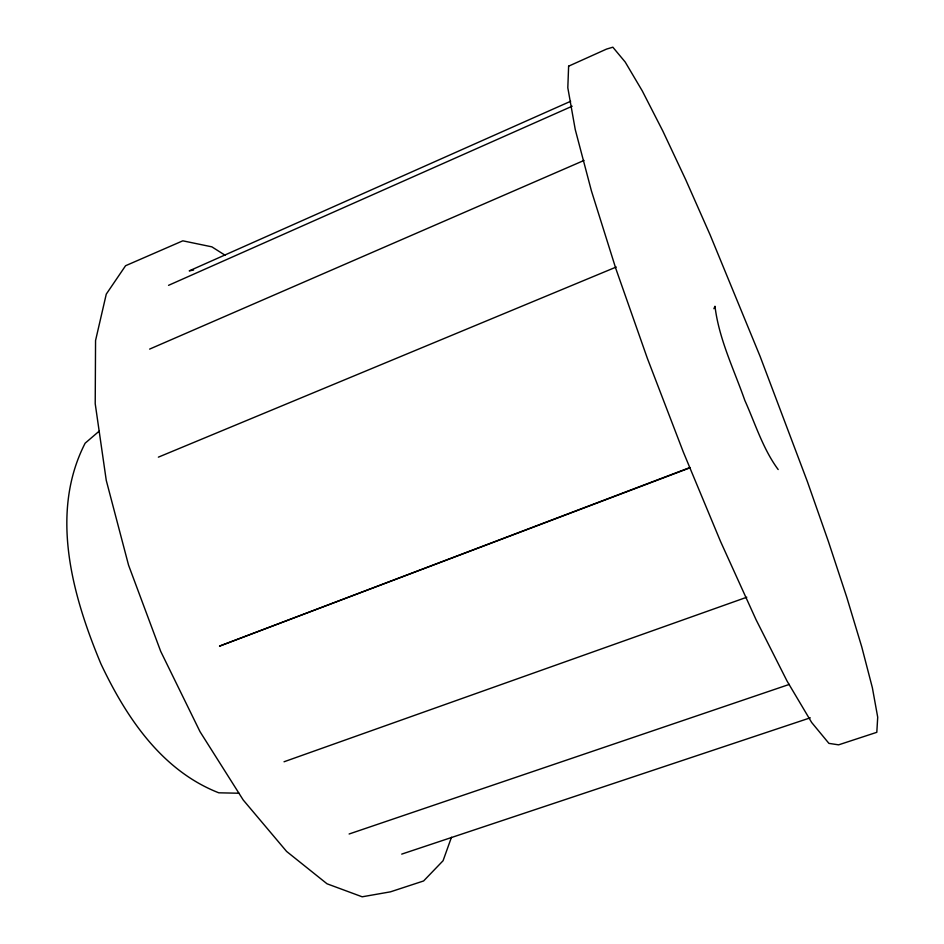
<?xml version="1.0" encoding="UTF-8"?>
<svg xmlns="http://www.w3.org/2000/svg" width="944" height="944" viewBox="0 0 944 944"><rect width="100%" height="100%" fill="white"/><g stroke="black" fill="none" stroke-linecap="round" stroke-linejoin="round"><path stroke-width="1.42" d="M451.468 837.257L443.066 860.739L423.608 880.964L390.474 891.832L362.177 896.8L327.037 883.796L286.587 851.429L243.198 799.969L200.057 731.742L160.704 651.36L128.561 565.173L106.259 480.378L95.214 403.725L95.556 340.536L106.271 294.127L125.564 265.736L182.817 240.826L211.857 246.844L225.238 255.328M713.9 308.712L714.986 306.257C718.903 338.979 733.995 369.505 744.828 400.421C755.271 423.655 762.929 448.907 778.175 469.546M99.12 431.207L85.137 443.196C49.241 513.206 72.452 595.688 100.961 663.951C126.213 717.31 161.625 770.481 218.772 792.807L238.974 793.231M570.66 101.268L189.237 270.869L193.579 270.043M168.539 285.336L572.158 106.224M149.624 349.103L584.006 160.445M158.368 457.156L616.255 267.022M689.946 467.528L219.504 646.133L690.194 467.74M284.038 761.773L746.787 597.233M349.115 834L789.373 684.388M401.719 854.119L810.271 717.829M568.618 66.174L567.816 87.792L575.25 129.552L591.416 190.877L615.925 268.887L647.336 358.283L683.22 451.798L720.508 541.396L756.026 619.653L787.048 681.049L811.675 722.502L828.915 743.376L838.614 744.84L876.811 732.308L877.708 717.192L872.374 687.751L861.754 646.9L846.815 597.387L828.431 541.596L807.391 481.629L760.097 356.36L710.112 234.867L685.745 179.761L662.818 131.015L642.286 90.919L625.211 62.044L612.845 47.2L606.485 49.112L568.618 66.174"/></g></svg>
